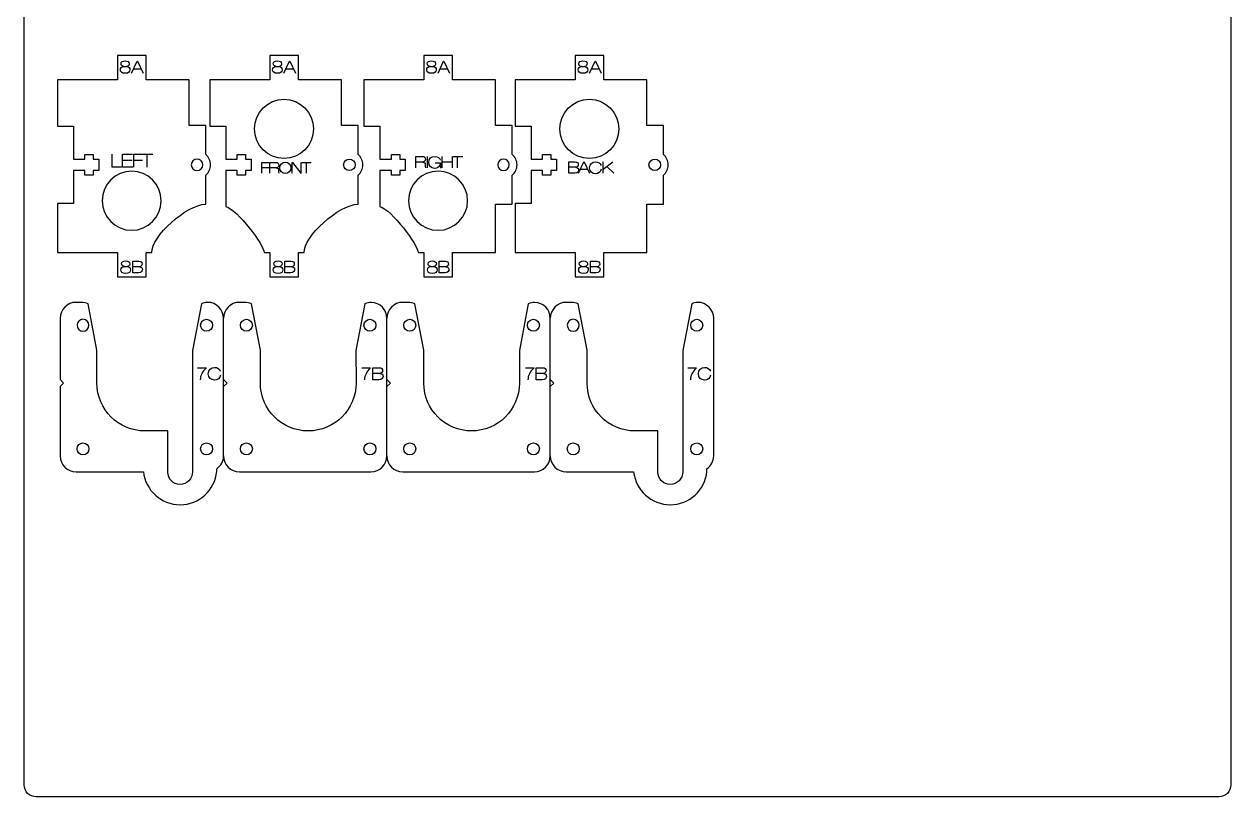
# Model space of a CAD drawing. Header units: millimetres. Extents: x -728 to 244, y -347 to 320.
# Drawn here: x 1.3 to 243.5, y 1.3 to 156.3 of the extents above; entities that cross this region are included whole.
import ezdxf

# ---------------------------------------------------------------- set-up
doc = ezdxf.new("R2010")
doc.units = ezdxf.units.MM
doc.layers.add('Layer_1', color=1, linetype='CONTINUOUS', true_color=0xff0000)

msp = doc.modelspace()

# ---------------------------------------------------------------- linework, layer by layer
at = {"layer": 'Layer_1', "color": 1, "true_color": 0xff0000}
for points in [[(1.28, 3.68), (1.28, 317.61)], [(243.53, 317.61), (243.53, 3.68), (243.53, 3.68)], [(37.76, 130.15), (37.76, 136), (34.4, 136), (34.4, 145.12), (25.76, 145.12), (25.76, 150), (20, 150), (20, 145.12), (8, 145.12), (8, 135.84), (11.2, 135.84), (11.2, 129.2), (13.49, 129.2), (13.49, 130.16), (15.17, 130.16), (15.17, 129.2), (16.28, 129.2), (16.28, 126.96), (15.17, 126.96), (15.17, 126), (13.49, 126), (13.49, 126.96), (11.2, 126.96), (11.2, 120.32), (8, 120.32), (8, 110.48), (20, 110.48), (20, 105.6), (25.76, 105.6), (25.76, 110.48), (26.89, 110.48), (26.89, 110.48)], [(68.34, 130.15), (68.34, 136), (64.98, 136), (64.98, 145.12), (56.34, 145.12), (56.34, 150), (50.58, 150), (50.58, 145.12), (38.58, 145.12), (38.58, 135.84), (41.78, 135.84), (41.78, 129.2), (44.07, 129.2), (44.07, 130.16), (45.75, 130.16), (45.75, 129.2), (46.86, 129.2), (46.86, 126.96), (45.75, 126.96), (45.75, 126), (44.07, 126), (44.07, 126.96), (41.78, 126.96), (41.78, 119.71), (41.78, 119.71), (41.78, 119.71)], [(99.27, 130.15), (99.27, 136), (95.91, 136), (95.91, 145.12), (87.27, 145.12), (87.27, 150), (81.51, 150), (81.51, 145.12), (69.51, 145.12), (69.51, 135.84), (72.71, 135.84), (72.71, 129.2), (75, 129.2), (75, 130.16), (76.68, 130.16), (76.68, 129.2), (77.79, 129.2), (77.79, 126.96), (76.68, 126.96), (76.68, 126), (75, 126), (75, 126.96), (72.71, 126.96), (72.71, 119.7), (72.71, 119.71)], [(129.64, 130.15), (129.64, 136), (126.28, 136), (126.28, 145.12), (117.64, 145.12), (117.64, 150), (111.88, 150), (111.88, 145.12), (99.88, 145.12), (99.88, 135.84), (103.08, 135.84), (103.08, 129.2), (105.37, 129.2), (105.37, 130.16), (107.05, 130.16), (107.05, 129.2), (108.16, 129.2), (108.16, 126.96), (107.05, 126.96), (107.05, 126), (105.37, 126), (105.37, 126.96), (103.08, 126.96), (103.08, 120.32), (99.88, 120.32), (99.88, 110.48), (111.88, 110.48), (111.88, 105.6), (117.64, 105.6), (117.64, 110.48), (126.28, 110.48), (126.28, 120.16), (129.64, 120.16), (129.64, 126.01)], [(59.38, 135.28), (59.38, 135.28)], [(120.68, 135.28), (120.68, 135.28)], [(37.16, 128.08), (37.16, 128.08)], [(37.76, 120.16), (37.76, 126.01)], [(67.74, 128.08), (67.74, 128.08)], [(68.34, 120.16), (68.34, 126.01)], [(98.67, 128.08), (98.67, 128.08)], [(99.27, 120.16), (99.27, 126.01)], [(129.04, 128.08), (129.04, 128.08)], [(28.8, 120.88), (28.8, 120.88)], [(37.76, 120.16), (37.76, 120.16), (37.76, 120.16)], [(80.38, 110.48), (80.38, 110.48), (81.51, 110.48), (81.51, 105.6), (87.27, 105.6), (87.27, 110.48), (95.91, 110.48), (95.91, 120.16), (99.27, 120.16), (99.27, 120.16), (99.27, 120.16)], [(90.31, 120.88), (90.31, 120.88)], [(49.45, 110.48), (49.45, 110.48), (50.58, 110.48), (50.58, 105.6), (56.34, 105.6), (56.34, 110.48), (57.47, 110.48), (57.47, 110.48)], [(12.71, 100.49), (11.71, 100.49)], [(15.91, 84.29), (15.91, 90.88), (14.12, 100.16)], [(36.89, 100.16), (35.1, 90.86), (35.09, 66.49)], [(38.11, 100.49), (38.11, 100.49)], [(45.51, 100.49), (44.51, 100.49)], [(48.71, 84.29), (48.71, 90.87), (46.92, 100.16)], [(69.69, 100.16), (67.9, 90.86), (67.91, 84.29)], [(78.31, 100.49), (77.31, 100.49)], [(81.51, 84.29), (81.51, 90.87), (79.72, 100.16)], [(102.49, 100.16), (100.7, 90.86), (100.71, 84.29)], [(111.11, 100.49), (110.11, 100.49)], [(114.31, 84.29), (114.31, 90.88), (112.52, 100.16)], [(135.29, 100.16), (133.5, 90.86), (133.49, 66.49)], [(8.51, 97.29), (8.51, 85.01), (9.21, 84.3), (8.51, 83.6), (8.51, 69.69)], [(41.31, 69.69), (41.31, 97.29)], [(45.9, 97.09), (45.9, 97.09)], [(70.7, 97.09), (70.7, 97.09)], [(74.11, 69.69), (74.11, 97.29)], [(78.71, 97.09), (78.71, 97.09)], [(103.51, 97.09), (103.51, 97.09)], [(106.91, 69.69), (106.91, 97.29)], [(139.71, 69.69), (139.71, 97.29)], [(13.1, 94.69), (13.1, 94.69)], [(37.9, 94.69), (37.9, 94.69)], [(111.51, 94.69), (111.51, 94.69)], [(136.31, 94.69), (136.31, 94.69)], [(41.3, 85.01), (42.01, 84.3), (41.3, 83.6)], [(74.11, 85.01), (74.81, 84.3), (74.11, 83.6)], [(106.91, 85.01), (107.61, 84.3), (106.91, 83.6)], [(30.12, 66.43), (30.12, 74.74)], [(128.52, 66.43), (128.52, 74.74)], [(13.1, 72.29), (13.1, 72.29)], [(45.9, 72.29), (45.9, 72.29)], [(70.7, 72.29), (70.7, 72.29)], [(78.71, 72.29), (78.71, 72.29)], [(103.51, 72.29), (103.51, 72.29)], [(111.51, 72.29), (111.51, 72.29)], [(37.9, 69.89), (37.9, 69.89)], [(136.31, 69.89), (136.31, 69.89)], [(11.71, 66.49), (25.24, 66.49)], [(39.96, 66.56), (39.96, 67.09)], [(44.51, 66.49), (70.91, 66.49)], [(77.31, 66.49), (103.71, 66.49)], [(110.11, 66.49), (123.64, 66.49)], [(138.36, 66.56), (138.36, 67.09)], [(241.13, 1.28), (3.68, 1.28)]]:
    msp.add_lwpolyline(points, dxfattribs=at)
at = {"layer": 'Layer_1', "color": 5, "true_color": 0x0000ff}
for points in [[(21.28, 147.81), (21.28, 147.82)], [(21.28, 147.81), (21.83, 147.81)], [(21.28, 147.81), (21.28, 147.81)], [(21.83, 147.82), (21.83, 147.81)], [(22.87, 146.48), (23.98, 148.9), (24.07, 148.9), (25.18, 146.48)], [(51.85, 147.81), (51.85, 147.82)], [(51.85, 147.81), (52.4, 147.81)], [(51.85, 147.81), (51.85, 147.81)], [(52.4, 147.82), (52.4, 147.81)], [(53.44, 146.48), (54.55, 148.9), (54.64, 148.9), (55.75, 146.48)], [(82.78, 147.81), (82.78, 147.82)], [(82.78, 147.81), (83.33, 147.81)], [(82.78, 147.81), (82.78, 147.81)], [(83.33, 147.82), (83.33, 147.81)], [(84.37, 146.48), (85.48, 148.9), (85.57, 148.9), (86.68, 146.48)], [(113.2, 147.81), (113.2, 147.82)], [(113.2, 147.81), (113.75, 147.81)], [(113.2, 147.81), (113.2, 147.81)], [(113.75, 147.82), (113.75, 147.81)], [(114.79, 146.48), (115.9, 148.9), (115.99, 148.9), (117.1, 146.48)], [(24.81, 147.28), (23.23, 147.28)], [(55.38, 147.28), (53.8, 147.28)], [(86.31, 147.28), (84.73, 147.28)], [(116.73, 147.28), (115.15, 147.28)], [(20.8, 127.62), (18.97, 127.62), (18.97, 130.22)], [(23.1, 127.62), (21.05, 127.62), (21.05, 130.22), (23.07, 130.22)], [(21.05, 129.01), (22.99, 129.01)], [(23.32, 127.62), (23.32, 130.22), (25.15, 130.22)], [(23.32, 129.01), (25.04, 129.01)], [(24.87, 130.22), (27.11, 130.22)], [(26, 127.62), (26, 130.22)], [(48.98, 126.41), (48.98, 128.55), (50.48, 128.55)], [(50.64, 126.41), (50.64, 128.55), (51.82, 128.55)], [(53.73, 128.6), (53.73, 128.6)], [(55.09, 126.41), (55.09, 128.55), (55.17, 128.55), (56.86, 126.41), (56.93, 126.41), (56.93, 128.55)], [(57.05, 128.55), (58.9, 128.55)], [(57.98, 126.41), (57.98, 128.55)], [(79.94, 127.47), (79.94, 129.77), (81.2, 129.77)], [(81.29, 128.59), (81.29, 128.59), (79.94, 128.58)], [(82.22, 129.77), (82.22, 127.47)], [(83.78, 128.5), (84.86, 128.5), (84.86, 127.42)], [(85.21, 127.47), (85.21, 129.77)], [(85.21, 128.7), (87.18, 128.7)], [(87.18, 129.77), (87.18, 127.47)], [(87.33, 129.77), (89.32, 129.77)], [(88.29, 127.47), (88.29, 129.75)], [(110.66, 128.68), (111.91, 128.68)], [(111.83, 126.38), (110.66, 126.38), (110.66, 128.68), (110.66, 128.68)], [(112.6, 126.38), (113.66, 128.68), (113.74, 128.68), (114.8, 126.38)], [(117.55, 127.24), (119.44, 128.68)], [(117.55, 126.38), (117.55, 128.68)], [(48.98, 127.56), (50.39, 127.56)], [(51.9, 127.46), (51.89, 127.45), (50.64, 127.45)], [(112.02, 127.59), (110.66, 127.59)], [(112.02, 127.59), (112.02, 127.58)], [(114.45, 127.14), (112.94, 127.14)], [(118.25, 127.77), (119.65, 126.38)], [(21.4, 107.67), (21.4, 107.68)], [(21.4, 107.67), (21.95, 107.67)], [(21.4, 107.67), (21.4, 107.67)], [(21.95, 107.68), (21.95, 107.67)], [(23.08, 108.73), (24.33, 108.73)], [(24.25, 106.44), (23.08, 106.44), (23.08, 108.73), (23.08, 108.73)], [(24.44, 107.64), (23.08, 107.64)], [(24.44, 107.64), (24.44, 107.64)], [(51.97, 107.67), (51.97, 107.68)], [(51.97, 107.67), (52.52, 107.67)], [(51.97, 107.67), (51.97, 107.67)], [(52.52, 107.68), (52.52, 107.67)], [(53.65, 108.73), (54.9, 108.73)], [(54.81, 106.44), (53.65, 106.44), (53.65, 108.73), (53.65, 108.73)], [(55.01, 107.64), (53.65, 107.64)], [(55.01, 107.64), (55.01, 107.64)], [(82.94, 107.67), (82.94, 107.68)], [(82.94, 107.67), (83.49, 107.67)], [(82.94, 107.67), (82.94, 107.67)], [(83.49, 107.68), (83.49, 107.67)], [(84.62, 108.73), (85.87, 108.73)], [(85.78, 106.44), (84.62, 106.44), (84.62, 108.73), (84.62, 108.73)], [(85.98, 107.64), (84.62, 107.64)], [(85.98, 107.64), (85.98, 107.64)], [(113.29, 107.67), (113.29, 107.68)], [(113.29, 107.67), (113.84, 107.67)], [(113.29, 107.67), (113.29, 107.67)], [(113.84, 107.68), (113.84, 107.67)], [(114.97, 108.73), (116.22, 108.73)], [(116.13, 106.44), (114.97, 106.44), (114.97, 108.73), (114.97, 108.73)], [(116.33, 107.64), (114.97, 107.64)], [(116.33, 107.64), (116.33, 107.64)], [(36.12, 87.35), (37.81, 87.35), (37.81, 87.27)], [(69.1, 87.36), (70.78, 87.36), (70.78, 87.27)], [(71.29, 87.37), (72.6, 87.37)], [(72.51, 84.96), (71.29, 84.96), (71.29, 87.37), (71.29, 87.37)], [(101.9, 87.35), (103.58, 87.35), (103.58, 87.27)], [(104.09, 87.37), (105.4, 87.37)], [(105.31, 84.95), (104.09, 84.95), (104.09, 87.37), (104.09, 87.37)], [(134.52, 87.35), (136.21, 87.35), (136.21, 87.27)], [(72.72, 86.22), (71.29, 86.22)], [(72.72, 86.22), (72.72, 86.22)], [(105.52, 86.22), (104.09, 86.22)], [(105.52, 86.22), (105.52, 86.22)]]:
    msp.add_lwpolyline(points, dxfattribs=at)
for points in [[(20.6, 147.13), (20.6, 147.51), (20.8, 147.76), (21.28, 147.81)], [(20.73, 148.34), (20.73, 148.73), (21.02, 148.93), (21.56, 148.93)], [(21.28, 147.82), (20.85, 147.85), (20.73, 148.14), (20.73, 148.34)], [(21.56, 148.93), (22.09, 148.93), (22.39, 148.73), (22.39, 148.34)], [(22.39, 148.34), (22.39, 148.14), (22.26, 147.85), (21.83, 147.82)], [(21.83, 147.81), (22.31, 147.76), (22.51, 147.51), (22.51, 147.13)], [(51.17, 147.13), (51.17, 147.51), (51.37, 147.76), (51.85, 147.81)], [(51.3, 148.34), (51.3, 148.73), (51.59, 148.93), (52.12, 148.93)], [(51.85, 147.82), (51.42, 147.85), (51.3, 148.14), (51.3, 148.34)], [(52.12, 148.93), (52.66, 148.93), (52.95, 148.73), (52.95, 148.34)], [(52.95, 148.34), (52.95, 148.14), (52.83, 147.85), (52.4, 147.82)], [(52.4, 147.81), (52.88, 147.76), (53.08, 147.51), (53.08, 147.13)], [(82.1, 147.13), (82.1, 147.51), (82.3, 147.76), (82.78, 147.81)], [(82.22, 148.34), (82.22, 148.73), (82.52, 148.93), (83.05, 148.93)], [(82.78, 147.82), (82.35, 147.85), (82.22, 148.14), (82.22, 148.34)], [(83.05, 148.93), (83.59, 148.93), (83.88, 148.73), (83.88, 148.34)], [(83.88, 148.34), (83.88, 148.14), (83.76, 147.85), (83.33, 147.82)], [(83.33, 147.81), (83.81, 147.76), (84.01, 147.51), (84.01, 147.13)], [(112.52, 147.13), (112.52, 147.51), (112.72, 147.76), (113.2, 147.81)], [(112.64, 148.34), (112.64, 148.73), (112.94, 148.93), (113.47, 148.93)], [(113.2, 147.82), (112.77, 147.85), (112.64, 148.14), (112.64, 148.34)], [(113.47, 148.93), (114.01, 148.93), (114.3, 148.73), (114.3, 148.34)], [(114.3, 148.34), (114.3, 148.14), (114.18, 147.85), (113.75, 147.82)], [(113.75, 147.81), (114.23, 147.76), (114.43, 147.51), (114.43, 147.13)], [(21.56, 146.44), (20.84, 146.44), (20.6, 146.76), (20.6, 147.13)], [(22.51, 147.13), (22.51, 146.76), (22.27, 146.44), (21.56, 146.44)], [(52.12, 146.44), (51.41, 146.44), (51.17, 146.76), (51.17, 147.13)], [(53.08, 147.13), (53.08, 146.76), (52.84, 146.44), (52.12, 146.44)], [(83.05, 146.44), (82.34, 146.44), (82.1, 146.76), (82.1, 147.13)], [(84.01, 147.13), (84.01, 146.76), (83.77, 146.44), (83.05, 146.44)], [(113.47, 146.44), (112.75, 146.44), (112.52, 146.76), (112.52, 147.13)], [(114.43, 147.13), (114.43, 146.76), (114.19, 146.44), (113.47, 146.44)], [(51.82, 128.55), (52.25, 128.55), (52.41, 128.35), (52.41, 127.97)], [(52.62, 127.48), (52.62, 128.19), (53.12, 128.6), (53.73, 128.6)], [(53.73, 128.6), (54.34, 128.6), (54.84, 128.19), (54.84, 127.48)], [(81.2, 129.77), (81.66, 129.77), (81.84, 129.55), (81.84, 129.14)], [(81.84, 129.14), (81.84, 128.92), (81.69, 128.61), (81.29, 128.59)], [(81.29, 128.59), (81.64, 128.58), (81.8, 128.42), (81.8, 128.1)], [(82.5, 128.57), (82.5, 129.33), (83.04, 129.77), (83.69, 129.77)], [(83.69, 127.37), (83.03, 127.37), (82.5, 127.81), (82.5, 128.57)], [(83.69, 129.77), (84.41, 129.77), (84.74, 129.45), (84.82, 129)], [(84.86, 128.5), (84.82, 128.23), (84.78, 128.11), (84.78, 128.11)], [(111.91, 128.68), (112.28, 128.68), (112.53, 128.48), (112.53, 128.11)], [(114.81, 127.48), (114.81, 128.24), (115.34, 128.68), (116, 128.68)], [(116, 128.68), (116.54, 128.68), (116.97, 128.46), (117.09, 127.96)], [(51.89, 127.45), (52.22, 127.45), (52.37, 127.3), (52.37, 127)], [(52.41, 127.97), (52.41, 127.76), (52.27, 127.48), (51.9, 127.46)], [(52.37, 127), (52.37, 126.92), (52.37, 126.5), (52.42, 126.41)], [(53.73, 126.36), (53.12, 126.36), (52.62, 126.77), (52.62, 127.48)], [(54.84, 127.48), (54.84, 126.77), (54.34, 126.36), (53.73, 126.36)], [(81.8, 128.1), (81.8, 128.02), (81.8, 127.56), (81.85, 127.47)], [(84.78, 128.11), (84.62, 127.58), (84.17, 127.37), (83.69, 127.37)], [(112.6, 127.01), (112.6, 126.74), (112.43, 126.38), (111.83, 126.38)], [(112.53, 128.11), (112.53, 127.84), (112.29, 127.58), (112.02, 127.59)], [(112.02, 127.58), (112.32, 127.57), (112.6, 127.41), (112.6, 127.01)], [(116, 126.28), (115.34, 126.28), (114.81, 126.72), (114.81, 127.48)], [(117.15, 127.2), (117.08, 126.59), (116.53, 126.28), (116, 126.28)], [(20.72, 106.99), (20.72, 107.37), (20.92, 107.62), (21.4, 107.67)], [(21.68, 106.3), (20.96, 106.3), (20.72, 106.62), (20.72, 106.99)], [(20.85, 108.2), (20.85, 108.59), (21.14, 108.79), (21.68, 108.79)], [(21.4, 107.68), (20.97, 107.71), (20.85, 108), (20.85, 108.2)], [(21.68, 108.79), (22.21, 108.79), (22.51, 108.59), (22.51, 108.2)], [(22.63, 106.99), (22.63, 106.62), (22.39, 106.3), (21.68, 106.3)], [(22.51, 108.2), (22.51, 108), (22.38, 107.71), (21.95, 107.68)], [(21.95, 107.67), (22.43, 107.62), (22.63, 107.37), (22.63, 106.99)], [(25.02, 107.06), (25.02, 106.79), (24.85, 106.44), (24.25, 106.44)], [(24.33, 108.73), (24.69, 108.73), (24.95, 108.54), (24.95, 108.16)], [(24.95, 108.16), (24.95, 107.89), (24.71, 107.64), (24.44, 107.64)], [(24.44, 107.64), (24.74, 107.62), (25.02, 107.46), (25.02, 107.06)], [(51.29, 106.99), (51.29, 107.37), (51.49, 107.62), (51.97, 107.67)], [(52.25, 106.3), (51.53, 106.3), (51.29, 106.62), (51.29, 106.99)], [(51.42, 108.2), (51.42, 108.59), (51.71, 108.79), (52.25, 108.79)], [(51.97, 107.68), (51.54, 107.71), (51.42, 108), (51.42, 108.2)], [(52.25, 108.79), (52.78, 108.79), (53.07, 108.59), (53.07, 108.2)], [(53.2, 106.99), (53.2, 106.62), (52.96, 106.3), (52.25, 106.3)], [(53.07, 108.2), (53.07, 108), (52.95, 107.71), (52.52, 107.68)], [(52.52, 107.67), (53, 107.62), (53.2, 107.37), (53.2, 106.99)], [(55.59, 107.06), (55.59, 106.79), (55.42, 106.44), (54.81, 106.44)], [(54.9, 108.73), (55.26, 108.73), (55.52, 108.54), (55.52, 108.16)], [(55.52, 108.16), (55.52, 107.89), (55.28, 107.64), (55.01, 107.64)], [(55.01, 107.64), (55.31, 107.62), (55.59, 107.46), (55.59, 107.06)], [(82.26, 106.99), (82.26, 107.37), (82.46, 107.62), (82.94, 107.67)], [(83.21, 106.3), (82.5, 106.3), (82.26, 106.62), (82.26, 106.99)], [(82.38, 108.2), (82.38, 108.59), (82.68, 108.79), (83.21, 108.79)], [(82.94, 107.68), (82.51, 107.71), (82.38, 108), (82.38, 108.2)], [(83.21, 108.79), (83.75, 108.79), (84.04, 108.59), (84.04, 108.2)], [(84.17, 106.99), (84.17, 106.62), (83.93, 106.3), (83.21, 106.3)], [(84.04, 108.2), (84.04, 108), (83.92, 107.71), (83.49, 107.68)], [(83.49, 107.67), (83.97, 107.62), (84.17, 107.37), (84.17, 106.99)], [(86.55, 107.06), (86.55, 106.79), (86.38, 106.44), (85.78, 106.44)], [(85.87, 108.73), (86.23, 108.73), (86.48, 108.54), (86.48, 108.16)], [(86.48, 108.16), (86.48, 107.89), (86.25, 107.64), (85.98, 107.64)], [(85.98, 107.64), (86.27, 107.62), (86.55, 107.46), (86.55, 107.06)], [(112.61, 106.99), (112.61, 107.37), (112.81, 107.62), (113.29, 107.67)], [(113.56, 106.3), (112.85, 106.3), (112.61, 106.62), (112.61, 106.99)], [(112.73, 108.2), (112.73, 108.59), (113.03, 108.79), (113.56, 108.79)], [(113.29, 107.68), (112.86, 107.71), (112.73, 108), (112.73, 108.2)], [(113.56, 108.79), (114.1, 108.79), (114.39, 108.59), (114.39, 108.2)], [(114.52, 106.99), (114.52, 106.62), (114.28, 106.3), (113.56, 106.3)], [(114.39, 108.2), (114.39, 108), (114.27, 107.71), (113.84, 107.68)], [(113.84, 107.67), (114.32, 107.62), (114.52, 107.37), (114.52, 106.99)], [(116.9, 107.06), (116.9, 106.79), (116.73, 106.44), (116.13, 106.44)], [(116.22, 108.73), (116.58, 108.73), (116.83, 108.54), (116.83, 108.16)], [(116.83, 108.16), (116.83, 107.89), (116.6, 107.64), (116.33, 107.64)], [(116.33, 107.64), (116.62, 107.62), (116.9, 107.46), (116.9, 107.06)], [(37.81, 87.27), (37.03, 86.58), (36.67, 85.79), (36.63, 84.97)], [(38.23, 86.16), (38.23, 86.96), (38.8, 87.43), (39.49, 87.43)], [(39.49, 87.43), (40.06, 87.43), (40.51, 87.19), (40.64, 86.67)], [(70.78, 87.27), (70, 86.58), (69.64, 85.79), (69.61, 84.97)], [(72.6, 87.37), (72.98, 87.37), (73.25, 87.17), (73.25, 86.77)], [(103.58, 87.27), (102.81, 86.58), (102.44, 85.79), (102.41, 84.97)], [(105.4, 87.37), (105.79, 87.37), (106.05, 87.17), (106.05, 86.77)], [(136.21, 87.27), (135.43, 86.58), (135.07, 85.79), (135.03, 84.97)], [(136.64, 86.16), (136.64, 86.96), (137.2, 87.43), (137.89, 87.43)], [(137.89, 87.43), (138.46, 87.43), (138.91, 87.19), (139.04, 86.67)], [(39.49, 84.9), (38.8, 84.9), (38.23, 85.36), (38.23, 86.16)], [(40.7, 85.87), (40.63, 85.23), (40.05, 84.9), (39.49, 84.9)], [(73.33, 85.61), (73.33, 85.33), (73.15, 84.96), (72.51, 84.96)], [(73.25, 86.77), (73.25, 86.49), (73, 86.22), (72.72, 86.22)], [(72.72, 86.22), (73.03, 86.2), (73.33, 86.04), (73.33, 85.61)], [(106.13, 85.61), (106.13, 85.33), (105.95, 84.95), (105.31, 84.95)], [(106.05, 86.77), (106.05, 86.49), (105.8, 86.22), (105.52, 86.22)], [(105.52, 86.22), (105.83, 86.2), (106.13, 86.03), (106.13, 85.61)], [(137.89, 84.9), (137.2, 84.9), (136.64, 85.36), (136.64, 86.16)], [(139.1, 85.87), (139.03, 85.23), (138.45, 84.9), (137.89, 84.9)]]:
    msp.add_open_spline(points, degree=3, dxfattribs=at)
at = {"layer": 'Layer_1', "color": 1, "true_color": 0xff0000}
for points in [[(47.54, 135.28), (47.54, 138.56), (50.19, 141.22), (53.46, 141.22)], [(53.46, 141.22), (56.73, 141.22), (59.38, 138.56), (59.38, 135.28)], [(108.84, 135.28), (108.84, 138.56), (111.49, 141.22), (114.76, 141.22)], [(114.76, 141.22), (118.03, 141.22), (120.68, 138.56), (120.68, 135.28)], [(53.46, 129.34), (50.19, 129.34), (47.54, 132), (47.54, 135.28)], [(59.38, 135.28), (59.38, 132), (56.73, 129.34), (53.46, 129.34)], [(114.76, 129.34), (111.49, 129.34), (108.84, 132), (108.84, 135.28)], [(120.68, 135.28), (120.68, 132), (118.03, 129.34), (114.76, 129.34)], [(36, 129.24), (35.36, 129.24), (34.84, 128.72), (34.84, 128.08)], [(37.16, 128.08), (37.16, 128.72), (36.64, 129.24), (36, 129.24)], [(38.72, 128.08), (38.72, 128.91), (38.35, 129.65), (37.76, 130.15)], [(65.42, 128.08), (65.42, 128.72), (65.94, 129.24), (66.58, 129.24)], [(66.58, 129.24), (67.22, 129.24), (67.74, 128.72), (67.74, 128.08)], [(69.3, 128.08), (69.3, 128.91), (68.92, 129.65), (68.34, 130.15)], [(97.51, 129.24), (96.87, 129.24), (96.35, 128.72), (96.35, 128.08)], [(98.67, 128.08), (98.67, 128.72), (98.15, 129.24), (97.51, 129.24)], [(100.23, 128.08), (100.23, 128.91), (99.85, 129.65), (99.27, 130.15)], [(126.72, 128.08), (126.72, 128.72), (127.24, 129.24), (127.88, 129.24)], [(127.88, 129.24), (128.52, 129.24), (129.04, 128.72), (129.04, 128.08)], [(130.6, 128.08), (130.6, 128.91), (130.22, 129.65), (129.64, 130.15)], [(22.88, 126.82), (19.61, 126.82), (16.96, 124.16), (16.96, 120.88)], [(28.8, 120.88), (28.8, 124.16), (26.15, 126.82), (22.88, 126.82)], [(34.84, 128.08), (34.84, 127.44), (35.36, 126.92), (36, 126.92)], [(36, 126.92), (36.64, 126.92), (37.16, 127.44), (37.16, 128.08)], [(37.76, 126.01), (38.35, 126.51), (38.72, 127.25), (38.72, 128.08)], [(66.58, 126.92), (65.94, 126.92), (65.42, 127.44), (65.42, 128.08)], [(67.74, 128.08), (67.74, 127.44), (67.22, 126.92), (66.58, 126.92)], [(68.34, 126.01), (68.92, 126.51), (69.3, 127.25), (69.3, 128.08)], [(84.39, 126.82), (81.12, 126.82), (78.47, 124.16), (78.47, 120.88)], [(90.31, 120.88), (90.31, 124.16), (87.66, 126.82), (84.39, 126.82)], [(96.35, 128.08), (96.35, 127.44), (96.87, 126.92), (97.51, 126.92)], [(97.51, 126.92), (98.15, 126.92), (98.67, 127.44), (98.67, 128.08)], [(99.27, 126.01), (99.85, 126.51), (100.23, 127.25), (100.23, 128.08)], [(127.88, 126.92), (127.24, 126.92), (126.72, 127.44), (126.72, 128.08)], [(129.04, 128.08), (129.04, 127.44), (128.52, 126.92), (127.88, 126.92)], [(129.64, 126.01), (130.22, 126.51), (130.6, 127.25), (130.6, 128.08)], [(16.96, 120.88), (16.96, 117.6), (19.61, 114.94), (22.88, 114.94)], [(22.88, 114.94), (26.15, 114.94), (28.8, 117.6), (28.8, 120.88)], [(26.89, 110.48), (26.89, 113.69), (33.8, 120.16), (37.76, 120.16)], [(41.78, 119.71), (44.09, 119.06), (49.45, 112.07), (49.45, 110.48)], [(57.47, 110.48), (57.47, 113.69), (64.38, 120.16), (68.34, 120.16)], [(72.71, 119.71), (75.02, 119.06), (80.38, 112.07), (80.38, 110.48)], [(78.47, 120.88), (78.47, 117.6), (81.12, 114.94), (84.39, 114.94)], [(84.39, 114.94), (87.66, 114.94), (90.31, 117.6), (90.31, 120.88)], [(11.71, 100.49), (9.94, 100.49), (8.51, 99.06), (8.51, 97.29)], [(14.12, 100.16), (13.69, 100.37), (13.22, 100.49), (12.71, 100.49)], [(38.11, 100.49), (37.6, 100.49), (37.32, 100.37), (36.89, 100.16)], [(41.31, 97.29), (41.31, 99.06), (39.87, 100.49), (38.11, 100.49)], [(44.51, 100.49), (42.74, 100.49), (41.31, 99.06), (41.31, 97.29)], [(46.92, 100.16), (46.5, 100.37), (46.02, 100.49), (45.51, 100.49)], [(71.01, 100.49), (70.54, 100.47), (70.09, 100.36), (69.69, 100.16)], [(74.11, 97.29), (74.11, 99.02), (72.73, 100.43), (71.01, 100.49)], [(77.31, 100.49), (75.54, 100.49), (74.11, 99.06), (74.11, 97.29)], [(79.72, 100.16), (79.3, 100.37), (78.82, 100.49), (78.31, 100.49)], [(103.81, 100.49), (103.34, 100.47), (102.89, 100.36), (102.49, 100.16)], [(106.91, 97.29), (106.91, 99.02), (105.53, 100.43), (103.81, 100.49)], [(110.11, 100.49), (108.34, 100.49), (106.91, 99.06), (106.91, 97.29)], [(112.52, 100.16), (112.09, 100.37), (111.61, 100.49), (111.11, 100.49)], [(136.51, 100.49), (136, 100.49), (135.72, 100.37), (135.29, 100.16)], [(139.71, 97.29), (139.71, 99.06), (138.27, 100.49), (136.51, 100.49)], [(13.1, 97.09), (12.44, 97.09), (11.9, 96.55), (11.9, 95.89)], [(14.3, 95.89), (14.3, 96.55), (13.77, 97.09), (13.1, 97.09)], [(36.7, 95.89), (36.7, 96.55), (37.24, 97.09), (37.9, 97.09)], [(37.9, 97.09), (38.57, 97.09), (39.1, 96.55), (39.1, 95.89)], [(44.7, 95.89), (44.7, 96.55), (45.24, 97.09), (45.9, 97.09)], [(45.9, 97.09), (46.57, 97.09), (47.1, 96.55), (47.1, 95.89)], [(69.5, 95.89), (69.5, 96.55), (70.04, 97.09), (70.7, 97.09)], [(70.7, 97.09), (71.37, 97.09), (71.9, 96.55), (71.9, 95.89)], [(77.51, 95.89), (77.51, 96.55), (78.04, 97.09), (78.71, 97.09)], [(78.71, 97.09), (79.37, 97.09), (79.91, 96.55), (79.91, 95.89)], [(102.31, 95.89), (102.31, 96.55), (102.84, 97.09), (103.51, 97.09)], [(103.51, 97.09), (104.17, 97.09), (104.71, 96.55), (104.71, 95.89)], [(111.51, 97.09), (110.84, 97.09), (110.31, 96.55), (110.31, 95.89)], [(112.71, 95.89), (112.71, 96.55), (112.17, 97.09), (111.51, 97.09)], [(135.11, 95.89), (135.11, 96.55), (135.64, 97.09), (136.31, 97.09)], [(136.31, 97.09), (136.97, 97.09), (137.51, 96.55), (137.51, 95.89)], [(11.9, 95.89), (11.9, 95.23), (12.44, 94.69), (13.1, 94.69)], [(13.1, 94.69), (13.77, 94.69), (14.3, 95.23), (14.3, 95.89)], [(37.9, 94.69), (37.24, 94.69), (36.7, 95.23), (36.7, 95.89)], [(39.1, 95.89), (39.1, 95.23), (38.57, 94.69), (37.9, 94.69)], [(45.9, 94.69), (45.24, 94.69), (44.7, 95.23), (44.7, 95.89)], [(47.1, 95.89), (47.1, 95.23), (46.57, 94.69), (45.9, 94.69)], [(70.7, 94.69), (70.04, 94.69), (69.5, 95.23), (69.5, 95.89)], [(71.9, 95.89), (71.9, 95.23), (71.37, 94.69), (70.7, 94.69)], [(78.71, 94.69), (78.04, 94.69), (77.51, 95.23), (77.51, 95.89)], [(79.91, 95.89), (79.91, 95.23), (79.37, 94.69), (78.71, 94.69)], [(103.51, 94.69), (102.84, 94.69), (102.31, 95.23), (102.31, 95.89)], [(104.71, 95.89), (104.71, 95.23), (104.17, 94.69), (103.51, 94.69)], [(110.31, 95.89), (110.31, 95.23), (110.84, 94.69), (111.51, 94.69)], [(111.51, 94.69), (112.17, 94.69), (112.71, 95.23), (112.71, 95.89)], [(136.31, 94.69), (135.64, 94.69), (135.11, 95.23), (135.11, 95.89)], [(137.51, 95.89), (137.51, 95.23), (136.97, 94.69), (136.31, 94.69)], [(25.51, 74.69), (20.2, 74.69), (15.91, 78.99), (15.91, 84.29)], [(58.31, 74.69), (53, 74.69), (48.71, 78.99), (48.71, 84.29)], [(67.91, 84.29), (67.91, 78.99), (63.61, 74.69), (58.31, 74.69)], [(91.11, 74.69), (85.8, 74.69), (81.51, 78.99), (81.51, 84.29)], [(100.71, 84.29), (100.71, 78.99), (96.41, 74.69), (91.11, 74.69)], [(123.91, 74.69), (118.6, 74.69), (114.31, 78.99), (114.31, 84.29)], [(30.12, 74.74), (30.12, 74.74), (27.18, 74.69), (25.51, 74.69)], [(128.52, 74.74), (128.52, 74.74), (125.58, 74.69), (123.91, 74.69)], [(11.9, 71.09), (11.9, 71.75), (12.44, 72.29), (13.1, 72.29)], [(13.1, 69.89), (12.44, 69.89), (11.9, 70.43), (11.9, 71.09)], [(13.1, 72.29), (13.77, 72.29), (14.3, 71.75), (14.3, 71.09)], [(14.3, 71.09), (14.3, 70.43), (13.77, 69.89), (13.1, 69.89)], [(36.7, 71.09), (36.7, 71.75), (37.24, 72.29), (37.9, 72.29)], [(37.9, 69.89), (37.24, 69.89), (36.7, 70.43), (36.7, 71.09)], [(37.9, 72.29), (38.57, 72.29), (39.1, 71.75), (39.1, 71.09)], [(39.1, 71.09), (39.1, 70.43), (38.57, 69.89), (37.9, 69.89)], [(44.7, 71.09), (44.7, 71.75), (45.24, 72.29), (45.9, 72.29)], [(45.9, 69.89), (45.24, 69.89), (44.7, 70.43), (44.7, 71.09)], [(45.9, 72.29), (46.57, 72.29), (47.1, 71.75), (47.1, 71.09)], [(47.1, 71.09), (47.1, 70.43), (46.57, 69.89), (45.9, 69.89)], [(69.5, 71.09), (69.5, 71.75), (70.04, 72.29), (70.7, 72.29)], [(70.7, 69.89), (70.04, 69.89), (69.5, 70.43), (69.5, 71.09)], [(70.7, 72.29), (71.37, 72.29), (71.9, 71.75), (71.9, 71.09)], [(71.9, 71.09), (71.9, 70.43), (71.37, 69.89), (70.7, 69.89)], [(77.51, 71.09), (77.51, 71.75), (78.04, 72.29), (78.71, 72.29)], [(78.71, 69.89), (78.04, 69.89), (77.51, 70.43), (77.51, 71.09)], [(78.71, 72.29), (79.37, 72.29), (79.91, 71.75), (79.91, 71.09)], [(79.91, 71.09), (79.91, 70.43), (79.37, 69.89), (78.71, 69.89)], [(102.31, 71.09), (102.31, 71.75), (102.84, 72.29), (103.51, 72.29)], [(103.51, 69.89), (102.84, 69.89), (102.31, 70.43), (102.31, 71.09)], [(103.51, 72.29), (104.17, 72.29), (104.71, 71.75), (104.71, 71.09)], [(104.71, 71.09), (104.71, 70.43), (104.17, 69.89), (103.51, 69.89)], [(110.31, 71.09), (110.31, 71.75), (110.84, 72.29), (111.51, 72.29)], [(111.51, 69.89), (110.84, 69.89), (110.31, 70.43), (110.31, 71.09)], [(111.51, 72.29), (112.17, 72.29), (112.71, 71.75), (112.71, 71.09)], [(112.71, 71.09), (112.71, 70.43), (112.17, 69.89), (111.51, 69.89)], [(135.11, 71.09), (135.11, 71.75), (135.64, 72.29), (136.31, 72.29)], [(136.31, 69.89), (135.64, 69.89), (135.11, 70.43), (135.11, 71.09)], [(136.31, 72.29), (136.97, 72.29), (137.51, 71.75), (137.51, 71.09)], [(137.51, 71.09), (137.51, 70.43), (136.97, 69.89), (136.31, 69.89)], [(8.51, 69.69), (8.51, 67.92), (9.94, 66.49), (11.71, 66.49)], [(39.96, 67.09), (40.77, 67.67), (41.31, 68.62), (41.31, 69.69)], [(41.31, 69.69), (41.31, 67.92), (42.74, 66.49), (44.51, 66.49)], [(70.91, 66.49), (72.67, 66.49), (74.11, 67.92), (74.11, 69.69)], [(74.11, 69.69), (74.11, 67.92), (75.54, 66.49), (77.31, 66.49)], [(103.71, 66.49), (105.47, 66.49), (106.91, 67.92), (106.91, 69.69)], [(106.91, 69.69), (106.91, 67.92), (108.34, 66.49), (110.11, 66.49)], [(138.36, 67.09), (139.17, 67.67), (139.71, 68.62), (139.71, 69.69)], [(25.24, 66.49), (25.64, 62.78), (28.78, 59.89), (32.6, 59.89)], [(32.6, 63.95), (31.23, 63.95), (30.12, 65.06), (30.12, 66.43)], [(32.6, 59.89), (36.44, 59.89), (39.59, 62.81), (39.96, 66.56)], [(35.09, 66.49), (35.09, 65.12), (33.97, 63.95), (32.6, 63.95)], [(123.64, 66.49), (124.04, 62.78), (127.18, 59.89), (131, 59.89)], [(131, 63.95), (129.63, 63.95), (128.52, 65.06), (128.52, 66.43)], [(131, 59.89), (134.84, 59.89), (137.99, 62.81), (138.36, 66.56)], [(133.49, 66.49), (133.49, 65.12), (132.37, 63.95), (131, 63.95)], [(3.68, 1.28), (2.36, 1.28), (1.28, 2.35), (1.28, 3.68)], [(243.53, 3.68), (243.53, 2.35), (242.46, 1.28), (241.13, 1.28)]]:
    msp.add_open_spline(points, degree=3, dxfattribs=at)

doc.saveas('drawing.dxf')
